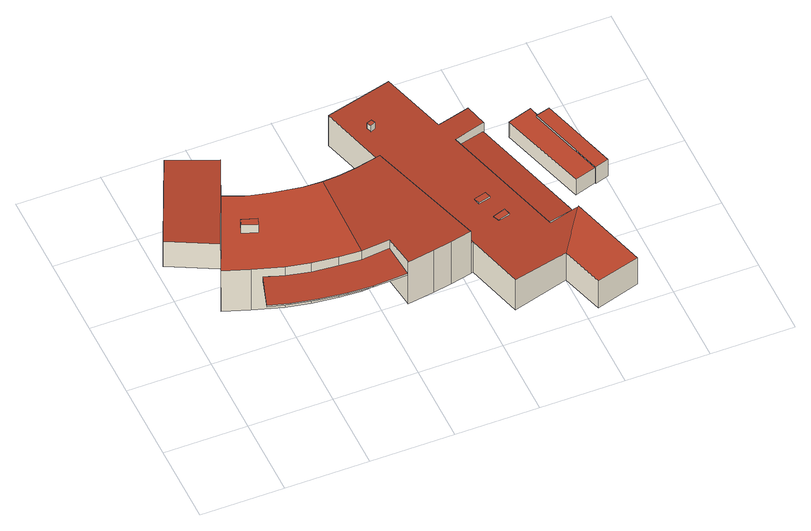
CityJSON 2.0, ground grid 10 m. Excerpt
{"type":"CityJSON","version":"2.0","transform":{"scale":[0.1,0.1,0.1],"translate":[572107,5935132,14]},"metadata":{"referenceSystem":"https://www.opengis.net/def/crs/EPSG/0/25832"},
"CityObjects":{
"building1":{"type":"Building","attributes":{"Grundfläche 2D":"79.012872","Grundhöhe NN":"14.304"},"geometry":[{"type":"Solid","lod":"3","boundaries":[[[[0,1,2,3,4]],[[5,6,4,3]],[[6,7,8,1,0,4]],[[8,9,2,1]],[[9,5,3,2]],[[9,8,7,6,5]]]],"semantics":{"surfaces":[{"type":"RoofSurface"},{"type":"WallSurface"},{"type":"GroundSurface"}],"values":[[0,1,1,1,1,2]]}}]},
"building2":{"type":"Building","attributes":{"Grundfläche 2D":"288.753458","Grundhöhe NN":"14.301"},"children":["building2-1","building2-2"],"geometry":[{"type":"Solid","lod":"3","boundaries":[[[[10,11,12,13,14,15,16,17,18,19,20,21,22,23]],[[14,24,25,26,27,28,29,30,31,32,15]],[[10,23,33,34]],[[35,11,10,34,36,37]],[[38,12,11,35,37,36,39,40]],[[41,13,12,38,40,39,42,43]],[[44,14,13,41,43,42,45,46]],[[47,24,14,44,46,45,48,49]],[[26,25,24,47,49,48,50,51]],[[27,26,51,52]],[[28,27,52,53]],[[29,28,53,54]],[[30,29,54,55]],[[31,30,55,56]],[[32,31,56,57]],[[15,32,57,58]],[[16,15,58,59]],[[17,16,59,60]],[[18,17,60,61]],[[19,18,61,62]],[[20,19,62,63]],[[21,20,63,7]],[[23,22,21,7,33]],[[34,33,7,63,62,61,60,59,58,57,56,55,54,53,52,51,50,48,45,42,39,36]]]],"semantics":{"surfaces":[{"type":"RoofSurface"},{"type":"WallSurface"},{"type":"GroundSurface"}],"values":[[0,0,1,1,1,1,1,1,1,1,1,1,1,1,1,1,1,1,1,1,1,1,1,2]]}}]},
"building2-1":{"type":"BuildingInstallation","parents":["building2"],"geometry":[{"type":"MultiSurface","lod":"3","boundaries":[[[64,65,66,67]],[[67,66,68,69]],[[64,67,69,70]],[[65,64,70,71]],[[66,65,71,68]]],"semantics":{"surfaces":[{"type":"RoofSurface"},{"type":"WallSurface"}],"values":[0,1,1,1,1]}}]},
"building2-2":{"type":"BuildingInstallation","parents":["building2"],"geometry":[{"type":"MultiSurface","lod":"3","boundaries":[[[72,73,74,75,76,77,47,44,41,38,35,78]],[[79,49,47,77]],[[49,46,44,47]],[[46,43,41,44]],[[43,40,38,41]],[[40,37,35,38]],[[37,80,78,35]],[[80,81,72,78]],[[82,79,77,76]],[[81,83,73,72]],[[83,84,74,73]],[[84,85,75,74]],[[85,82,76,75]],[[40,43,46,49,79,82,85,84,83,81,80,37]]],"semantics":{"surfaces":[{"type":"RoofSurface"},{"type":"WallSurface"},{"type":"OuterCeilingSurface"}],"values":[0,1,1,1,1,1,1,1,1,1,1,1,1,2]}}]},
"building3":{"type":"Building","attributes":{"Grundfläche 2D":"397.437620","Grundhöhe NN":"14.333"},"children":["building3-1","building3-2","building3-3"],"geometry":[{"type":"Solid","lod":"3","boundaries":[[[[86,87,88,89,90]],[[91,92,93,94,89,88,95,96,97,98,99,100,101]],[[102,93,92,103]],[[104,105,106,107]],[[89,94,108,109]],[[90,89,109,110]],[[86,90,110,111]],[[87,86,111,112]],[[95,88,87,112,113,105,104]],[[95,104,107,96]],[[114,98,97,96,107,106,115]],[[99,98,114,116]],[[100,99,116,117]],[[101,100,117,118]],[[91,101,118,119]],[[92,91,119,120]],[[103,92,120,55]],[[102,103,55,54]],[[93,102,54,121]],[[94,93,121,108]],[[106,105,113,115]],[[117,116,114,115,113,112,111,110,109,108,121,54,55,120,119,118]]]],"semantics":{"surfaces":[{"type":"RoofSurface"},{"type":"WallSurface"},{"type":"GroundSurface"}],"values":[[0,0,0,0,1,1,1,1,1,1,1,1,1,1,1,1,1,1,1,1,1,2]]}}]},
"building3-1":{"type":"BuildingInstallation","parents":["building3"],"geometry":[{"type":"MultiSurface","lod":"3","boundaries":[[[122,123,124,125]],[[125,124,126,127]],[[122,125,127,128]],[[123,122,128,129]],[[124,123,129,126]]],"semantics":{"surfaces":[{"type":"RoofSurface"},{"type":"WallSurface"}],"values":[0,1,1,1,1]}}]},
"building3-2":{"type":"BuildingInstallation","parents":["building3"],"geometry":[{"type":"MultiSurface","lod":"3","boundaries":[[[130,131,132,133]],[[133,132,134,135]],[[130,133,135,136]],[[131,130,136,137]],[[132,131,137,134]]],"semantics":{"surfaces":[{"type":"RoofSurface"},{"type":"WallSurface"}],"values":[0,1,1,1,1]}}]},
"building3-3":{"type":"BuildingInstallation","parents":["building3"],"geometry":[{"type":"MultiSurface","lod":"3","boundaries":[[[138,139,140,141]],[[141,140,142,143]],[[138,141,143,144]],[[139,138,144,145]],[[140,139,145,142]]],"semantics":{"surfaces":[{"type":"RoofSurface"},{"type":"WallSurface"}],"values":[0,1,1,1,1]}}]},
"building4":{"type":"Building","attributes":{"Grundfläche 2D":"48.550456","Grundhöhe NN":"14.786"},"geometry":[{"type":"Solid","lod":"3","boundaries":[[[[146,147,148,149,150]],[[151,152,153,154,155,156]],[[148,147,157,158]],[[149,148,158,159]],[[155,150,149,159,160,156]],[[146,150,155,154,161,157,147]],[[151,156,160,162]],[[152,151,162,163]],[[153,152,163,164]],[[154,153,164,161]],[[163,162,160,159,158,157,161,164]]]],"semantics":{"surfaces":[{"type":"RoofSurface"},{"type":"WallSurface"},{"type":"GroundSurface"}],"values":[[0,0,1,1,1,1,1,1,1,1,2]]}}]}
},
"vertices":[
[86,273,40],[116,344,36],[60,368,36],[9,253,42],[65,225,42],[9,253,3],[65,225,3],[86,273,3],[116,344,3],[60,368,3],
[71,156,67],[106,145,67],[134,139,67],[165,136,67],[191,134,67],[195,249,62],[173,250,62],[155,253,62],[137,256,62],[112,262,62],[97,268,62],[86,273,62],[65,225,64],[40,167,67],[225,137,67],[230,98,69],[230,97,69],[262,102,69],[284,106,69],[310,112,69],[267,260,62],[236,253,62],[215,250,62],[40,167,3],[71,156,3],[106,145,54],[106,145,3],[106,145,48],[134,139,54],[134,139,3],[134,139,48],[165,136,54],[165,136,3],[165,136,48],[191,134,54],[191,134,3],[191,134,48],[225,137,54],[225,137,3],[225,137,48],[230,98,3],[230,97,3],[262,102,3],[284,106,3],[310,112,3],[267,260,3],[236,253,3],[215,250,3],[195,249,3],[173,250,3],[155,253,3],[137,256,3],[112,262,3],[97,268,3],
[86,220,77],[83,212,77],[101,205,77],[104,214,77],[101,205,65],[104,214,64],[86,220,64],[83,212,64],
[72,115,50],[96,108,50],[127,102,50],[159,98,50],[189,96,50],[230,98,50],[83,152,54],[230,98,48],[83,152,48],[72,115,48],[189,96,48],[96,108,48],[127,102,48],[159,98,48],
[469,26,44],[441,122,44],[440,121,44],[400,62,46],[416,10,46],[244,346,50],[269,261,50],[313,113,50],[333,43,50],[402,111,46],[357,263,46],[395,275,44],[396,275,44],[389,302,44],[349,290,46],[325,370,46],[310,112,50],[267,260,50],[402,111,34],[440,121,31],[395,275,31],[357,263,34],[333,43,3],[400,62,3],[416,10,3],[469,26,3],[441,122,3],[440,121,3],[396,275,3],[395,275,3],[389,302,3],[349,290,3],[325,370,3],[244,346,3],[269,261,3],[313,113,3],
[355,176,49],[340,172,49],[342,164,49],[357,168,49],[342,164,48],[357,168,47],[355,176,47],[340,172,48],
[281,315,58],[275,313,58],[277,307,58],[283,310,58],[277,307,49],[283,310,49],[281,315,49],[275,313,49],
[364,145,49],[349,140,49],[352,133,49],[366,137,49],[352,133,48],[366,137,47],[364,145,47],[349,140,48],
[484,177,34],[485,176,34],[501,181,34],[473,276,34],[456,271,34],[455,285,32],[426,276,32],[458,169,32],[484,177,32],[456,271,32],[458,272,32],[485,176,8],[501,181,8],[473,276,8],[458,272,8],[484,177,8],[455,285,8],[426,276,8],[458,169,8]
]}
